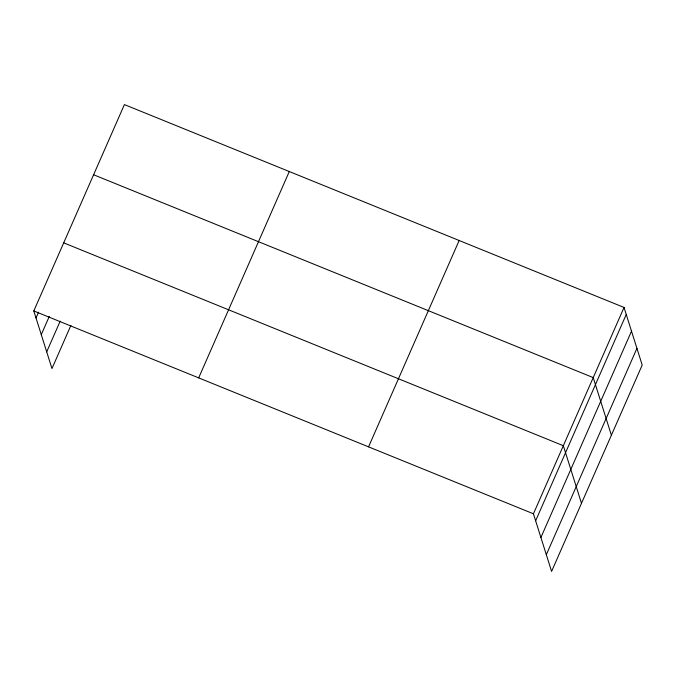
<?xml version="1.0" encoding="UTF-8"?>
<svg xmlns="http://www.w3.org/2000/svg" width="676" height="676" viewBox="0 0 676 676"><rect width="100%" height="100%" fill="white"/><g stroke="black" fill="none" stroke-linecap="round" stroke-linejoin="round"><path stroke-width="1.01" d="M70.912 325.393L51.968 368.555L33.8 310.943L124.409 104.594L624.033 307.445L642.2 365.057L551.591 571.406L533.432 513.794L624.033 307.445M36.014 317.957L38.54 312.202M41.278 334.654L49.28 316.427M46.703 351.858L60.172 321.168M198.676 377.884L289.286 171.535M368.555 446.853L459.156 240.504M535.637 520.807L626.246 314.458M540.901 537.505L631.511 331.155M546.326 554.709L636.936 348.36M93.601 174.754L593.232 377.605L611.391 435.217M63.696 242.845L563.328 445.704L581.495 503.316M33.8 310.943L533.432 513.794"/></g></svg>
